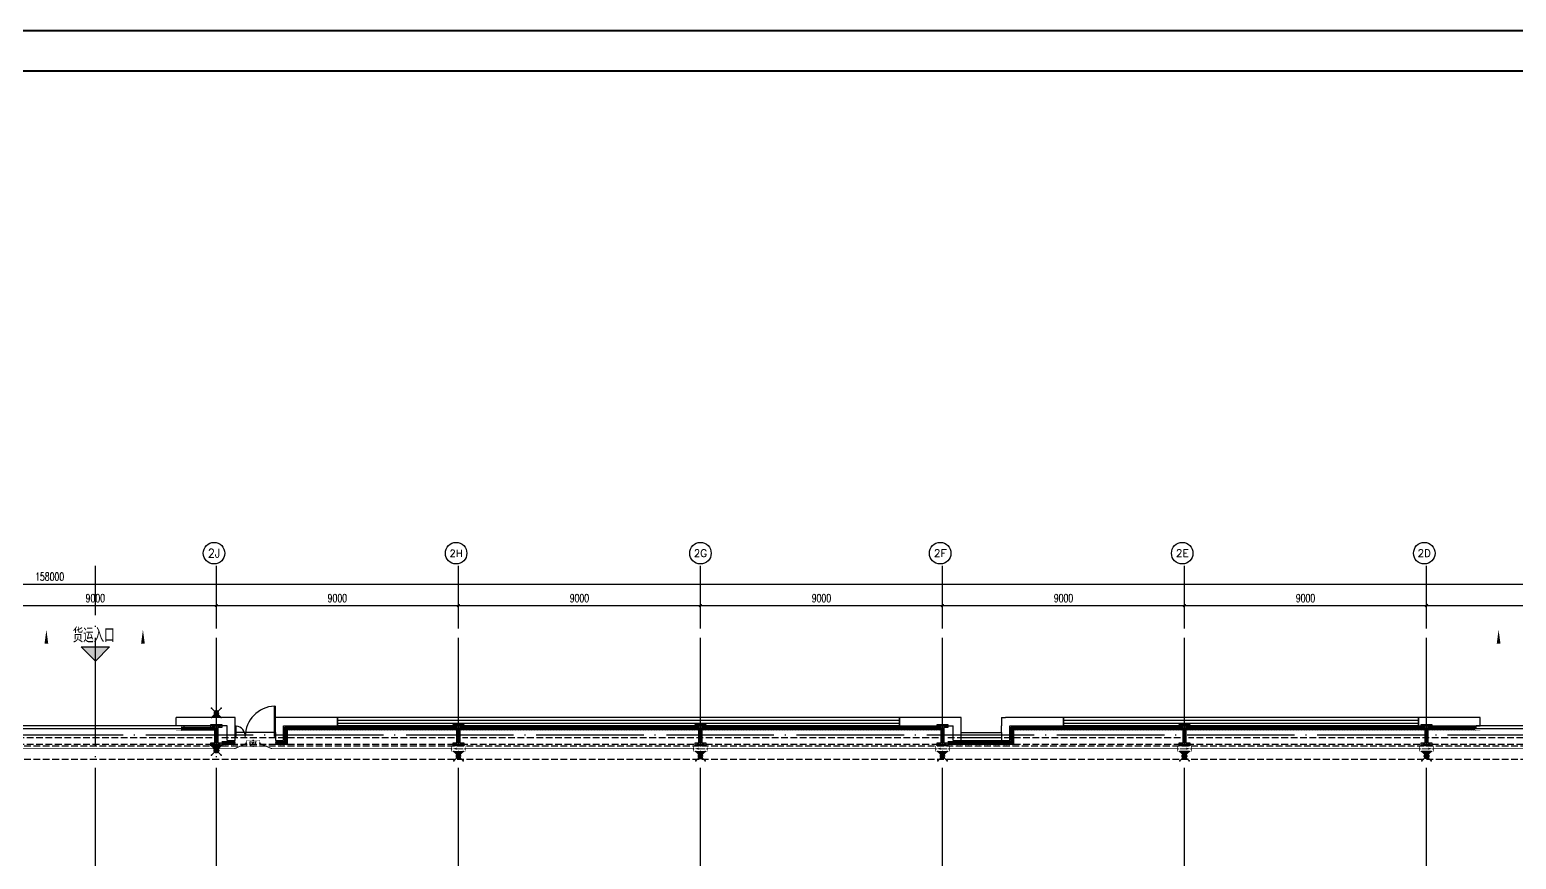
# Model space of a CAD drawing. Extents: x -1396510 to 1250330, y -1892470 to 1623980.
# Drawn here: x 323036 to 378313, y -721249 to -690392 of the extents above; entities that cross this region are included whole.
import ezdxf
from ezdxf.enums import TextEntityAlignment as Align

# ---------------------------------------------------------------- set-up
doc = ezdxf.new("R2010")
doc.units = 0
doc.header["$LTSCALE"] = 1000
doc.header["$MEASUREMENT"] = 0
for name, pattern in [('10平面$0$DASH', [0.35, 0.25, -0.1]), ('DASH', [0.35, 0.25, -0.1]), ('DOTE', [2.42, 2, -0.2, 0.02, -0.2])]:
    doc.linetypes.add(name, pattern=pattern)
doc.layers.get('Defpoints').update_dxf_attribs({"color": 210})
for name, color, linetype in [('0-cxFrame', 155, 'Continuous'), ('10平面$0$WINDOW', 4, 'Continuous'), ('A-AXIS-D', 1, 'Continuous'), ('A-AXIS-DOTE', 14, 'DOTE'), ('A-AXIS-SYMB', 3, 'Continuous'), ('A-HATCH-2', 251, 'Continuous'), ('A-HRAIL', 173, 'Continuous'), ('A-SFCE', 30, 'Continuous'), ('A-TEXT', 61, 'Continuous'), ('A-WINDOW', 140, 'Continuous'), ('AS-COLN', 6, 'Continuous'), ('AS-WALL', 40, 'Continuous'), ('EQUIP-应急', 3, 'Continuous'), ('EQUIP-照明', 3, 'Continuous'), ('FH-tri', 180, 'Continuous'), ('WIRE-照明', 1, 'Continuous'), ('建-窗', 4, 'Continuous')]:
    doc.layers.add(name, color=color, linetype=linetype)
doc.layers.add('0-cxText', color=131, linetype='Continuous', lineweight=25)
doc.layers.add('A-云线2', color=3, linetype='Continuous', plot=False)
doc.styles.add('_TCH_AXIS', font='COMPLEX', dxfattribs={"bigfont": 'GBCBIG'})
doc.styles.add('_TCH_DIM_T3', font='SIMPLEX', dxfattribs={"width": 0.705882, "bigfont": 'GBCBIG'})
doc.styles.add('_TEL_DIM', font='SIMPLEX', dxfattribs={"width": 0.8, "height": 3.5, "bigfont": 'HZTXT'})
doc.styles.add('A-STANDARD', font='SIMPLEX', dxfattribs={"bigfont": 'GBCBIG'})
doc.styles.add('cx_tuming', font='simhei.ttf')
doc.styles.add('cx_tuqian1', font='')
doc.styles.add('黑体', font='simhei.ttf', dxfattribs={"height": 12})
doc.styles.get('cx_tuqian1').set_extended_font_data('SimSun')
doc.dimstyles.new('_TCH_ARCH&&100', dxfattribs={"dimtxt": 297.5, "dimasz": 100, "dimexe": 100, "dimexo": 100, "dimgap": 126.25, "dimtad": 1, "dimdec": 0, "dimzin": 0, "dimdsep": 46, "dimtxsty": '_TCH_DIM_T3', "dimblk": 'ARCHTICK', "dimcen": 0.09, "dimclrt": 7, "dimazin": 2, "dimtfac": 1, "dimtdec": 0, "dimtix": 1, "dimtmove": 2, "dimatfit": 3, "dimfxl": 0, "dimtolj": 1, "dimtzin": 0, "dimarcsym": 0})

# ---------------------------------------------------------------- blocks, each defined once
blk = doc.blocks.new('10平面$0$$DorLib2D$00000126')
at = {"color": 0, "linetype": 'Continuous'}
for p, q in [((-0.532, 0.5), (-0.532, 0.9)), ((0.532, 0.9), (0.532, 0.5))]:
    blk.add_line(p, q, dxfattribs=at)
at = {"color": 0, "linetype": '10平面$0$DASH'}
for p, q in [((-0.532, 0.9), (0.532, 0.9)), ((-0.532, 0.5), (0.532, 0.5))]:
    blk.add_line(p, q, dxfattribs=at)
blk = doc.blocks.new('WINDOW2DLIB$DYNSTYLE$00000005')
at = {"color": 0}
for points in [[(-0.5, 0.5), (-0.5, -0.5)], [(-0.5, 0.5), (0.5, 0.5)], [(0.5, -0.5), (0.5, 0.5)], [(0.5, 0.1667), (-0.5, 0.1667)], [(0.5, -0.1667), (-0.5, -0.1667)], [(-0.5, -0.5), (0.5, -0.5)]]:
    blk.add_lwpolyline(points, dxfattribs=at)
blk = doc.blocks.new('DOOR2DLIB$SYSLIB$00000123')
at = {"color": 0}
for p, q in [((0.475, -0.001), (0.475, 0.752)), ((0.475, 0.752), (0.5, 0.752)), ((0.5, -0.001), (0.5, 0.752)), ((-0.5, 0), (-0.5, 0.252)), ((-0.475, 0.252), (-0.5, 0.252)), ((-0.475, 0), (-0.475, 0.252)), ((-0.475, 0), (-0.5, 0)), ((0.475, -0.001), (0.5, -0.001))]:
    blk.add_line(p, q, dxfattribs=at)
for centre, radius, start, end in [((0.505, -0.002), 0.755, 92.2493, 179.7238), ((-0.501, 0.003), 0.251, 359.7899, 84.0974)]:
    blk.add_arc(centre, radius, start, end, dxfattribs=at)
blk = doc.blocks.new('42343243')
at = {"layer": '10平面$0$WINDOW'}
blk.add_line((-198654, 1222620), (-200154, 1222620), dxfattribs=at)
at = {"layer": 'AS-WALL'}
for p, q in [((-200154, 1223170), (-202354, 1223170)), ((-202354, 1222870), (-202354, 1223170)), ((-200454, 1222870), (-202354, 1222870)), ((-200454, 1222320), (-200454, 1222870)), ((-200154, 1222620), (-200154, 1223170)), ((-196354, 1223170), (-198654, 1223170)), ((-198654, 1222620), (-198654, 1223170)), ((-198354, 1222870), (-196354, 1222870)), ((-198354, 1222320), (-198354, 1222870)), ((-196354, 1222870), (-196354, 1223170)), ((-173154, 1223170), (-175454, 1223170)), ((-175454, 1223170), (-175454, 1222870)), ((-175454, 1222870), (-173454, 1222870)), ((-173454, 1222320), (-173454, 1222870)), ((-173154, 1222620), (-173154, 1223170)), ((-171654, 1223170), (-171504, 1223170)), ((-171654, 1223170), (-171654, 1222870)), ((-171654, 1222870), (-171654, 1222870)), ((-171654, 1222620), (-171654, 1222870)), ((-169354, 1223170), (-171504, 1223170)), ((-171354, 1222320), (-171354, 1222870)), ((-171354, 1222870), (-169354, 1222870)), ((-169354, 1222870), (-169354, 1223170)), ((-153854, 1223170), (-156154, 1223170)), ((-156154, 1223170), (-156154, 1222870)), ((-156154, 1222870), (-153854, 1222870)), ((-153854, 1222870), (-153854, 1223170)), ((-200454, 1222320), (-200154, 1222320)), ((-200154, 1222320), (-200154, 1222620)), ((-198654, 1222620), (-198654, 1222320)), ((-198654, 1222320), (-198354, 1222320)), ((-173454, 1222320), (-173154, 1222320)), ((-173154, 1222320), (-173154, 1222620)), ((-171654, 1222620), (-171654, 1222320)), ((-171654, 1222320), (-171354, 1222320))]:
    blk.add_line(p, q, dxfattribs=at)
at = {"layer": '10平面$0$WINDOW', "zscale": 300}
for name, p, xscale, yscale, rotation in [('DOOR2DLIB$SYSLIB$00000123', (-199404, 1222470), -1500, -1500, 179.9999999999555), ('10平面$0$$DorLib2D$00000126', (-205254, 1223020), 6000, 300, 180), ('10平面$0$$DorLib2D$00000126', (-151354, 1223020), 5000, 300, 180)]:
    blk.add_blockref(name, p, dxfattribs=dict(at, xscale=xscale, yscale=yscale, rotation=rotation))
at = {"layer": '建-窗', "zscale": 300}
for p, xscale, yscale, rotation in [((-185904, 1223020), -20900, -300, 359.9999999994913), ((-162754, 1223020), -13200, -300, 359.9999999996728), ((-172404, 1222470), -1500, 300, 179.9999999999555)]:
    blk.add_blockref('WINDOW2DLIB$DYNSTYLE$00000005', p, dxfattribs=dict(at, xscale=xscale, yscale=yscale, rotation=rotation))
blk = doc.blocks.new('nt66')
at = {"layer": 'A-HATCH-2', "color": 8}
blk.add_lwpolyline([(-195840, 766870), (-195440, 766870), (-195440, 766758), (-195586, 766758), (-195586, 766182), (-195440, 766182), (-195440, 766070), (-195840, 766070), (-195840, 766182), (-195694, 766182), (-195694, 766758), (-195840, 766758)], close=True, dxfattribs=at)
at = {"layer": 'AS-COLN'}
blk.add_lwpolyline([(-195790, 766820), (-195490, 766820), (-195490, 766808), (-195636, 766808), (-195636, 766132), (-195490, 766132), (-195490, 766120), (-195790, 766120), (-195790, 766132), (-195644, 766132), (-195644, 766808), (-195790, 766808)], close=True, dxfattribs=at)
blk = doc.blocks.new('33333')
for p in [(-5214, -43900), (3786, -43900), (12786, -43900), (21786, -43900), (30786, -43900), (39786, -43900)]:
    blk.add_blockref('nt66', p)
blk = doc.blocks.new('w42343')
at = {"layer": 'A-HATCH-2', "color": 8, "linetype": 'DASH'}
for p, q in [((-263654, 722170), (-128354, 722170)), ((-263654, 721670), (-128354, 721670))]:
    blk.add_line(p, q, dxfattribs=at)
blk = doc.blocks.new('3333')
at = {"layer": 'A-SFCE', "const_width": 20}
blk.add_lwpolyline([(-227064, 766320), (-227064, 766510), (-227244, 766510), (-227244, 766320)], dxfattribs=at)
blk = doc.blocks.new('_ArchTick')
at = {"color": 0, "linetype": 'ByBlock', "const_width": 0.4}
blk.add_lwpolyline([(-0.5, -0.5), (0.5, 0.5)], dxfattribs=at)
blk = doc.blocks.new('*D5775')
at = {"layer": 'A-AXIS-D', "color": 0, "lineweight": -2, "transparency": 16777216}
for p, q in [((75300, 3960), (75300, 4920)), ((75300, 4820), (84300, 4820)), ((84300, 3960), (84300, 4920))]:
    blk.add_line(p, q, dxfattribs=at)
at = {"layer": 'Defpoints', "color": 0, "transparency": 16777216}
for p in [(84300, 4820), (75300, 3860), (84300, 3860)]:
    blk.add_point(p, dxfattribs=at)
at = {"layer": 'A-AXIS-D', "color": 0, "lineweight": -2, "transparency": 16777216, "xscale": 100, "yscale": 100, "zscale": 100, "rotation": 180}
blk.add_blockref('_ArchTick', (75300, 4820), dxfattribs=at)
at = {"layer": 'A-AXIS-D', "color": 0, "lineweight": -2, "transparency": 16777216, "xscale": 100, "yscale": 100, "zscale": 100}
blk.add_blockref('_ArchTick', (84300, 4820), dxfattribs=at)
at = {"layer": 'A-AXIS-D', "color": 7, "transparency": 16777216, "insert": (79800, 5095), "char_height": 297.5, "attachment_point": 5, "style": '_TCH_DIM_T3'}
blk.add_mtext('\\A1;9000', dxfattribs=at)
blk = doc.blocks.new('*D5776')
at = {"layer": 'A-AXIS-D', "color": 0, "lineweight": -2, "transparency": 16777216}
for p, q in [((84300, 3960), (84300, 4920)), ((84300, 4820), (93300, 4820)), ((93300, 3960), (93300, 4920))]:
    blk.add_line(p, q, dxfattribs=at)
at = {"layer": 'Defpoints', "color": 0, "transparency": 16777216}
for p in [(93300, 4820), (84300, 3860), (93300, 3860)]:
    blk.add_point(p, dxfattribs=at)
at = {"layer": 'A-AXIS-D', "color": 0, "lineweight": -2, "transparency": 16777216, "xscale": 100, "yscale": 100, "zscale": 100, "rotation": 180}
blk.add_blockref('_ArchTick', (84300, 4820), dxfattribs=at)
at = {"layer": 'A-AXIS-D', "color": 0, "lineweight": -2, "transparency": 16777216, "xscale": 100, "yscale": 100, "zscale": 100}
blk.add_blockref('_ArchTick', (93300, 4820), dxfattribs=at)
at = {"layer": 'A-AXIS-D', "color": 7, "transparency": 16777216, "insert": (88800, 5095), "char_height": 297.5, "attachment_point": 5, "style": '_TCH_DIM_T3'}
blk.add_mtext('\\A1;9000', dxfattribs=at)
blk = doc.blocks.new('*D5777')
at = {"layer": 'A-AXIS-D', "color": 0, "lineweight": -2, "transparency": 16777216}
for p, q in [((93300, 3960), (93300, 4920)), ((93300, 4820), (102300, 4820)), ((102300, 3960), (102300, 4920))]:
    blk.add_line(p, q, dxfattribs=at)
at = {"layer": 'Defpoints', "color": 0, "transparency": 16777216}
for p in [(102300, 4820), (93300, 3860), (102300, 3860)]:
    blk.add_point(p, dxfattribs=at)
at = {"layer": 'A-AXIS-D', "color": 0, "lineweight": -2, "transparency": 16777216, "xscale": 100, "yscale": 100, "zscale": 100, "rotation": 180}
blk.add_blockref('_ArchTick', (93300, 4820), dxfattribs=at)
at = {"layer": 'A-AXIS-D', "color": 0, "lineweight": -2, "transparency": 16777216, "xscale": 100, "yscale": 100, "zscale": 100}
blk.add_blockref('_ArchTick', (102300, 4820), dxfattribs=at)
at = {"layer": 'A-AXIS-D', "color": 7, "transparency": 16777216, "insert": (97800, 5095), "char_height": 297.5, "attachment_point": 5, "style": '_TCH_DIM_T3'}
blk.add_mtext('\\A1;9000', dxfattribs=at)
blk = doc.blocks.new('*D5778')
at = {"layer": 'A-AXIS-D', "color": 0, "lineweight": -2, "transparency": 16777216}
for p, q in [((102300, 3960), (102300, 4920)), ((102300, 4820), (111300, 4820)), ((111300, 3960), (111300, 4920))]:
    blk.add_line(p, q, dxfattribs=at)
at = {"layer": 'Defpoints', "color": 0, "transparency": 16777216}
for p in [(111300, 4820), (102300, 3860), (111300, 3860)]:
    blk.add_point(p, dxfattribs=at)
at = {"layer": 'A-AXIS-D', "color": 0, "lineweight": -2, "transparency": 16777216, "xscale": 100, "yscale": 100, "zscale": 100, "rotation": 180}
blk.add_blockref('_ArchTick', (102300, 4820), dxfattribs=at)
at = {"layer": 'A-AXIS-D', "color": 0, "lineweight": -2, "transparency": 16777216, "xscale": 100, "yscale": 100, "zscale": 100}
blk.add_blockref('_ArchTick', (111300, 4820), dxfattribs=at)
at = {"layer": 'A-AXIS-D', "color": 7, "transparency": 16777216, "insert": (106800, 5095), "char_height": 297.5, "attachment_point": 5, "style": '_TCH_DIM_T3'}
blk.add_mtext('\\A1;9000', dxfattribs=at)
blk = doc.blocks.new('*D5779')
at = {"layer": 'A-AXIS-D', "color": 0, "lineweight": -2, "transparency": 16777216}
for p, q in [((111300, 3960), (111300, 4920)), ((111300, 4820), (120300, 4820)), ((120300, 3960), (120300, 4920))]:
    blk.add_line(p, q, dxfattribs=at)
at = {"layer": 'Defpoints', "color": 0, "transparency": 16777216}
for p in [(120300, 4820), (111300, 3860), (120300, 3860)]:
    blk.add_point(p, dxfattribs=at)
at = {"layer": 'A-AXIS-D', "color": 0, "lineweight": -2, "transparency": 16777216, "xscale": 100, "yscale": 100, "zscale": 100, "rotation": 180}
blk.add_blockref('_ArchTick', (111300, 4820), dxfattribs=at)
at = {"layer": 'A-AXIS-D', "color": 0, "lineweight": -2, "transparency": 16777216, "xscale": 100, "yscale": 100, "zscale": 100}
blk.add_blockref('_ArchTick', (120300, 4820), dxfattribs=at)
at = {"layer": 'A-AXIS-D', "color": 7, "transparency": 16777216, "insert": (115800, 5095), "char_height": 297.5, "attachment_point": 5, "style": '_TCH_DIM_T3'}
blk.add_mtext('\\A1;9000', dxfattribs=at)
blk = doc.blocks.new('*D5780')
at = {"layer": 'A-AXIS-D', "color": 0, "lineweight": -2, "transparency": 16777216}
for p, q in [((120300, 3960), (120300, 4920)), ((120300, 4820), (129300, 4820)), ((129300, 3960), (129300, 4920))]:
    blk.add_line(p, q, dxfattribs=at)
at = {"layer": 'Defpoints', "color": 0, "transparency": 16777216}
for p in [(129300, 4820), (120300, 3860), (129300, 3860)]:
    blk.add_point(p, dxfattribs=at)
at = {"layer": 'A-AXIS-D', "color": 0, "lineweight": -2, "transparency": 16777216, "xscale": 100, "yscale": 100, "zscale": 100, "rotation": 180}
blk.add_blockref('_ArchTick', (120300, 4820), dxfattribs=at)
at = {"layer": 'A-AXIS-D', "color": 0, "lineweight": -2, "transparency": 16777216, "xscale": 100, "yscale": 100, "zscale": 100}
blk.add_blockref('_ArchTick', (129300, 4820), dxfattribs=at)
at = {"layer": 'A-AXIS-D', "color": 7, "transparency": 16777216, "insert": (124800, 5095), "char_height": 297.5, "attachment_point": 5, "style": '_TCH_DIM_T3'}
blk.add_mtext('\\A1;9000', dxfattribs=at)
blk = doc.blocks.new('*D5781')
at = {"layer": 'A-AXIS-D', "color": 0, "lineweight": -2, "transparency": 16777216}
for p, q in [((129300, 3960), (129300, 4920)), ((129300, 4820), (138300, 4820)), ((138300, 3960), (138300, 4920))]:
    blk.add_line(p, q, dxfattribs=at)
at = {"layer": 'Defpoints', "color": 0, "transparency": 16777216}
for p in [(138300, 4820), (129300, 3860), (138300, 3860)]:
    blk.add_point(p, dxfattribs=at)
at = {"layer": 'A-AXIS-D', "color": 0, "lineweight": -2, "transparency": 16777216, "xscale": 100, "yscale": 100, "zscale": 100, "rotation": 180}
blk.add_blockref('_ArchTick', (129300, 4820), dxfattribs=at)
at = {"layer": 'A-AXIS-D', "color": 0, "lineweight": -2, "transparency": 16777216, "xscale": 100, "yscale": 100, "zscale": 100}
blk.add_blockref('_ArchTick', (138300, 4820), dxfattribs=at)
at = {"layer": 'A-AXIS-D', "color": 7, "transparency": 16777216, "insert": (133800, 5095), "char_height": 297.5, "attachment_point": 5, "style": '_TCH_DIM_T3'}
blk.add_mtext('\\A1;9000', dxfattribs=at)
blk = doc.blocks.new('*D5785')
at = {"layer": 'A-AXIS-D', "color": 0, "lineweight": -2, "transparency": 16777216}
for p, q in [((-900, 4060), (-900, 5720)), ((-900, 5620), (157100, 5620)), ((157100, 4060), (157100, 5720))]:
    blk.add_line(p, q, dxfattribs=at)
at = {"layer": 'Defpoints', "color": 0, "transparency": 16777216}
for p in [(157100, 5620), (-900, 3960), (157100, 3960)]:
    blk.add_point(p, dxfattribs=at)
at = {"layer": 'A-AXIS-D', "color": 0, "lineweight": -2, "transparency": 16777216, "xscale": 100, "yscale": 100, "zscale": 100, "rotation": 180}
blk.add_blockref('_ArchTick', (-900, 5620), dxfattribs=at)
at = {"layer": 'A-AXIS-D', "color": 0, "lineweight": -2, "transparency": 16777216, "xscale": 100, "yscale": 100, "zscale": 100}
blk.add_blockref('_ArchTick', (157100, 5620), dxfattribs=at)
at = {"layer": 'A-AXIS-D', "color": 7, "transparency": 16777216, "insert": (78100, 5895), "char_height": 297.5, "attachment_point": 5, "style": '_TCH_DIM_T3'}
blk.add_mtext('\\A1;158000', dxfattribs=at)
blk = doc.blocks.new('99平面图例外参$0$$LinePat$圆环')
for points in [[(0, 150), (300, 150)], [(0, 0), (300, 0)], [(0, -150), (300, -150)]]:
    blk.add_lwpolyline(points)
at = {"color": 0}
blk.add_circle((150, 0), 150, dxfattribs=at)
blk = doc.blocks.new('$equip_U$00000203(EQ-138-沈勤辉)')
at = {"color": 7, "lineweight": 0}
for p, q in [((-0.35, -0.15), (-0.2, -0.15)), ((-0.35, -0.45), (-0.35, -0.15)), ((-0.35, -0.29), (-0.26, -0.29)), ((-0.35, -0.45), (-0.2, -0.45)), ((-0.13, -0.15), (0.03, -0.45)), ((-0.13, -0.45), (0.03, -0.15)), ((0.1, -0.45), (0.1, -0.15)), ((0.19, -0.15), (0.35, -0.15)), ((0.27, -0.15), (0.27, -0.45))]:
    blk.add_line(p, q, dxfattribs=at)
at = {"lineweight": 0, "const_width": 0.0571}
blk.add_lwpolyline([(-0.66, -0.6), (0.66, -0.6, 0.414214), (0.72, -0.54), (0.72, -0.06, 0.414213), (0.66, 0), (-0.66, 0, 0.414214), (-0.72, -0.06, 0), (-0.72, -0.54, 0.414245), (-0.66, -0.6, 18481.445439)], format="xyb", dxfattribs=at)
for p in [(0, 0), (-0.72, -0.3), (0, -0.6), (0.72, -0.3)]:
    blk.add_point(p)
at = {"color": 7, "style": '_TEL_DIM', "flags": 1}
for tag in ['A', 'REMARK']:
    blk.add_attdef(tag, text='', height=0.00002, dxfattribs=at).set_placement((0, 0), align=Align.MIDDLE_CENTER)
blk = doc.blocks.new('$equip$00003158')
h = blk.add_hatch(color=256)
h.dxf.hatch_style = 1
h.paths.add_polyline_path([(0, 0.25, -0.198912), (-0.18, 0.32), (-0.5, 0), (0.5, 0), (0.18, 0.32, -0.198912)])
blk.add_hatch(color=256).paths.add_polyline_path([(0, 0.75, 1), (0, 0.25, 1)])
for p, q in [((-0.5, 1), (-0.18, 0.68)), ((-0.5, 0), (-0.18, 0.32)), ((-0.5, 0), (0.5, 0)), ((0.18, 0.68), (0.5, 1)), ((0.18, 0.32), (0.5, 0))]:
    blk.add_line(p, q)
blk.add_circle((0, 0.5), 0.25)
for p in [(-0.5, 1), (-0.5, 0), (0, 0), (0.5, 1), (0.5, 0)]:
    blk.add_point(p)
at = {"color": 7, "style": '_TEL_DIM', "flags": 1}
for tag in ['A', 'REMARK']:
    blk.add_attdef(tag, text='', height=0.00002, dxfattribs=at).set_placement((0, 0), align=Align.MIDDLE_CENTER)
blk = doc.blocks.new('$equip_U$00000208(EQ-138-沈勤辉)')
blk.add_hatch(color=256).paths.add_polyline_path([(0.21, 0.37), (0.5, 0.3), (0.21, 0.23)])
at = {"color": 7, "lineweight": 0}
blk.add_line((-0.5, 0.3), (0.21, 0.3), dxfattribs=at)
at = {"lineweight": 0, "const_width": 0.0571}
blk.add_lwpolyline([(-0.66, 0), (0.66, 0, 0.414214), (0.72, 0.06), (0.72, 0.54, 0.414213), (0.66, 0.6), (-0.66, 0.6, 0.414214), (-0.72, 0.54, 0), (-0.72, 0.06, 0.414245), (-0.66, 0, 18481.445439)], format="xyb", dxfattribs=at)
blk.add_lwpolyline([(0.21, 0.37), (0.5, 0.3), (0.21, 0.23), (0.21, 0.37)], dxfattribs=at)
for p in [(-0.72, 0.3), (0, 0.6), (0, 0), (0.72, 0.3)]:
    blk.add_point(p)
at = {"color": 7, "style": '_TEL_DIM', "flags": 1}
for tag in ['A', 'REMARK']:
    blk.add_attdef(tag, text='', height=0.00002, dxfattribs=at).set_placement((0, 0), align=Align.MIDDLE_CENTER)
blk = doc.blocks.new('TK22.A0+1 L(Dragon)')
at = {"layer": '0-cxFrame', "color": 7, "const_width": 0.5}
blk.add_lwpolyline([(0, 0), (-1485, 0), (-1485, 841), (0, 841)], close=True, dxfattribs=at)
at = {"layer": '0-cxFrame', "const_width": 0.5}
blk.add_lwpolyline([(-80, 10), (-1465, 10), (-1465, 831), (-80, 831)], close=True, dxfattribs=at)
at = {"style": '黑体', "flags": 4}
blk.add_attdef('图幅', text='', height=3.3, dxfattribs=at).set_placement((-40, 3), align=Align.RIGHT)
at = {"layer": '0-cxText', "flags": 4}
for tag, height, style, p in [('建设单位', 3.5, 'cx_tuming', (-45, 240)), ('项目名称', 3.5, 'cx_tuming', (-45, 210)), ('子项名称', 3.5, 'cx_tuming', (-45, 180)), ('工程编号', 3.3, 'cx_tuqian1', (-35, 165)), ('图名1', 3.5, 'cx_tuming', (-45, 87)), ('图名2', 3.5, 'cx_tuming', (-45, 79)), ('图名3', 3.5, 'cx_tuming', (-45, 71)), ('出图日期', 3.3, 'cx_tuqian1', (-39, 60)), ('专业', 3.3, 'cx_tuqian1', (-55, 52)), ('图号', 3.3, 'cx_tuqian1', (-55, 44)), ('版次', 3.3, 'cx_tuqian1', (-20, 44))]:
    blk.add_attdef(tag, text='', height=height, dxfattribs=dict(at, style=style)).set_placement(p, align=Align.MIDDLE)
at = {"layer": 'Defpoints', "color": 6, "flags": 4}
for tag, height, style, p in [('tufu', 3.3, '黑体', (-12, 12)), ('dwfname', 4, 'cx_tuqian1', (-80, 3))]:
    blk.add_attdef(tag, text='', height=height, dxfattribs=dict(at, style=style)).set_placement(p, align=Align.RIGHT)
blk = doc.blocks.new('世赫2#厂房一层0821')
at = {"layer": 'FH-tri'}
h = blk.add_hatch(color=8, dxfattribs=at)
h.dxf.hatch_style = 1
h.paths.add_polyline_path([(79269.7, 3282.6), (80330.3, 3282.6), (79800, 2752.3)])
at = {"layer": 'A-AXIS-D'}
for centre in [(84215.1, 6766.1), (93215.1, 6766.1), (102300, 6766.1), (111215.1, 6766.1), (120215.1, 6766.1), (129215.1, 6766.1)]:
    blk.add_circle(centre, 400, dxfattribs=at)
at = {"layer": 'A-AXIS-DOTE', "color": 8, "ltscale": 2}
for p, q in [((79800, -87498.9), (79800, 6300)), ((84300, -87498.9), (84300, 6300)), ((93300, -87498.9), (93300, 6300)), ((102300, -87498.9), (102300, 6300)), ((111300, -87498.9), (111300, 6300)), ((120300, -87498.9), (120300, 6300)), ((129300, -87498.9), (129300, 6300)), ((163114.2, 0), (-11095.8, 0))]:
    blk.add_line(p, q, dxfattribs=at)
at = {"layer": 'A-AXIS-SYMB', "color": 8}
for points in [[(77980, 2460, 0, 0, 0), (77980, 3920, 0, 140, 0), (77980, 3395, 0, 0, 0)], [(81570, 2460, 0, 0, 0), (81570, 3920, 0, 140, 0), (81570, 3395, 0, 0, 0)], [(131980, 2460, 0, 0, 0), (131980, 3920, 0, 140, 0), (131980, 3395, 0, 0, 0)]]:
    blk.add_lwpolyline(points, format="xyseb", dxfattribs=at)
at = {"layer": 'A-SFCE', "linetype": 'DASH'}
for p, q in [((84150, -100), (66450, -100)), ((84150, -350), (66450, -350)), ((111150, -100), (93450, -100)), ((111150, -350), (93450, -350)), ((138150, -100), (120450, -100)), ((138150, -350), (120450, -350))]:
    blk.add_line(p, q, dxfattribs=at)
at = {"layer": 'A-SFCE', "color": 2, "linetype": 'DASH'}
for p, q in [((93150, -100), (84450, -100)), ((93150, -350), (84450, -350)), ((120150, -100), (111450, -100)), ((120150, -350), (111450, -350))]:
    blk.add_line(p, q, dxfattribs=at)
at = {"layer": 'FH-tri', "color": 8}
blk.add_lwpolyline([(79269.7, 3282.6), (80330.3, 3282.6), (80330.3, 3282.6), (79800, 2752.3)], close=True, dxfattribs=at)
at = {"layer": 'A-HRAIL', "yscale": 0.3333333333111111, "zscale": 0.3333333333111111}
for p, xscale, rotation in [((83000, 244), 0.3461108940266491, 2.034223195741682e-10), ((83103.8, 244), 0.3461108940266491, 2.034223195741682e-10), ((83207.7, 244), 0.3461108940266491, 2.034223195741682e-10), ((83311.5, 244), 0.3461108940266491, 2.034223195741682e-10), ((83415.3, 244), 0.3461108940266491, 2.034223195741682e-10), ((83519.2, 244), 0.3461108940266491, 2.034223195741682e-10), ((83623, 244), 0.3461108940266491, 2.034223195741682e-10), ((83726.8, 244), 0.3461108940266491, 2.034223195741682e-10), ((83830.7, 244), 0.3461108940266491, 2.034223195741682e-10), ((83934.5, 244), 0.3461108940266491, 2.034223195741682e-10), ((84038.3, 244), 0.3461108940266491, 2.034223195741682e-10), ((84142.2, 244), 0.3461108940266491, 2.034223195741682e-10), ((86900, 191.7), -0.3611111226889233, 270), ((86951.5, 244), -0.3384127419249668, 359.9999999997966), ((86900, 83.3), -0.3611111226889233, 270), ((86900, -25), -0.3611111226889233, 270), ((87053, 244), -0.3384127419249668, 359.9999999997966), ((87154.6, 244), -0.3384127419249668, 359.9999999997966), ((87256.1, 244), -0.3384127419249668, 359.9999999997966), ((87357.6, 244), -0.3384127419249668, 359.9999999997966), ((87459.1, 244), -0.3384127419249668, 359.9999999997966), ((87560.7, 244), -0.3384127419249668, 359.9999999997966), ((87662.2, 244), -0.3384127419249668, 359.9999999997966), ((87763.7, 244), -0.3384127419249668, 359.9999999997966), ((87865.2, 244), -0.3384127419249668, 359.9999999997966), ((87966.8, 244), -0.3384127419249668, 359.9999999997966), ((88068.3, 244), -0.3384127419249668, 359.9999999997966), ((88169.8, 244), -0.3384127419249668, 359.9999999997966), ((88271.3, 244), -0.3384127419249668, 359.9999999997966), ((88372.9, 244), -0.3384127419249668, 359.9999999997966), ((88474.4, 244), -0.3384127419249668, 359.9999999997966), ((88575.9, 244), -0.3384127419249668, 359.9999999997966), ((88677.4, 244), -0.3384127419249668, 359.9999999997966), ((88779, 244), -0.3384127419249668, 359.9999999997966), ((88880.5, 244), -0.3384127419249668, 359.9999999997966), ((88982, 244), -0.3384127419249668, 359.9999999997966), ((89083.5, 244), -0.3384127419249668, 359.9999999997966), ((89185, 244), -0.3384127419249668, 359.9999999997966), ((89286.6, 244), -0.3384127419249668, 359.9999999997966), ((89388.1, 244), -0.3384127419249668, 359.9999999997966), ((89489.6, 244), -0.3384127419249668, 359.9999999997966), ((89591.1, 244), -0.3384127419249668, 359.9999999997966), ((89692.7, 244), -0.3384127419249668, 359.9999999997966), ((89794.2, 244), -0.3384127419249668, 359.9999999997966), ((89895.7, 244), -0.3384127419249668, 359.9999999997966), ((89997.2, 244), -0.3384127419249668, 359.9999999997966), ((90098.8, 244), -0.3384127419249668, 359.9999999997966), ((90200.3, 244), -0.3384127419249668, 359.9999999997966), ((90301.8, 244), -0.3384127419249668, 359.9999999997966), ((90403.3, 244), -0.3384127419249668, 359.9999999997966), ((90504.9, 244), -0.3384127419249668, 359.9999999997966), ((90606.4, 244), -0.3384127419249668, 359.9999999997966), ((90707.9, 244), -0.3384127419249668, 359.9999999997966), ((90809.4, 244), -0.3384127419249668, 359.9999999997966), ((90911, 244), -0.3384127419249668, 359.9999999997966), ((91012.5, 244), -0.3384127419249668, 359.9999999997966), ((91114, 244), -0.3384127419249668, 359.9999999997966), ((91215.5, 244), -0.3384127419249668, 359.9999999997966), ((91317, 244), -0.3384127419249668, 359.9999999997966), ((91418.6, 244), -0.3384127419249668, 359.9999999997966), ((91520.1, 244), -0.3384127419249668, 359.9999999997966), ((91621.6, 244), -0.3384127419249668, 359.9999999997966), ((91723.1, 244), -0.3384127419249668, 359.9999999997966), ((91824.7, 244), -0.3384127419249668, 359.9999999997966), ((91926.2, 244), -0.3384127419249668, 359.9999999997966), ((92027.7, 244), -0.3384127419249668, 359.9999999997966), ((92129.2, 244), -0.3384127419249668, 359.9999999997966), ((92230.8, 244), -0.3384127419249668, 359.9999999997966), ((92332.3, 244), -0.3384127419249668, 359.9999999997966), ((92433.8, 244), -0.3384127419249668, 359.9999999997966), ((92535.3, 244), -0.3384127419249668, 359.9999999997966), ((92636.9, 244), -0.3384127419249668, 359.9999999997966), ((92738.4, 244), -0.3384127419249668, 359.9999999997966), ((92839.9, 244), -0.3384127419249668, 359.9999999997966), ((92941.4, 244), -0.3384127419249668, 359.9999999997966), ((93043, 244), -0.3384127419249668, 359.9999999997966), ((93144.5, 244), -0.3384127419249668, 359.9999999997966), ((93246, 244), -0.3384127419249668, 359.9999999997966), ((93455, 244), -0.336818181795725, 359.9999999997967), ((93556.1, 244), -0.336818181795725, 359.9999999997967), ((93657.1, 244), -0.336818181795725, 359.9999999997967), ((93758.2, 244), -0.336818181795725, 359.9999999997967), ((93859.2, 244), -0.336818181795725, 359.9999999997967), ((93960.3, 244), -0.336818181795725, 359.9999999997967), ((94061.3, 244), -0.336818181795725, 359.9999999997967), ((94162.4, 244), -0.336818181795725, 359.9999999997967), ((94263.4, 244), -0.336818181795725, 359.9999999997967), ((94364.5, 244), -0.336818181795725, 359.9999999997967), ((94465.5, 244), -0.336818181795725, 359.9999999997967), ((94566.5, 244), -0.336818181795725, 359.9999999997967), ((94667.6, 244), -0.336818181795725, 359.9999999997967), ((94768.6, 244), -0.336818181795725, 359.9999999997967), ((94869.7, 244), -0.336818181795725, 359.9999999997967), ((94970.7, 244), -0.336818181795725, 359.9999999997967), ((95071.8, 244), -0.336818181795725, 359.9999999997967), ((95172.8, 244), -0.336818181795725, 359.9999999997967), ((95273.9, 244), -0.336818181795725, 359.9999999997967), ((95374.9, 244), -0.336818181795725, 359.9999999997967), ((95476, 244), -0.336818181795725, 359.9999999997967), ((95577, 244), -0.336818181795725, 359.9999999997967), ((95678, 244), -0.336818181795725, 359.9999999997967), ((95779.1, 244), -0.336818181795725, 359.9999999997967), ((95880.1, 244), -0.336818181795725, 359.9999999997967), ((95981.2, 244), -0.336818181795725, 359.9999999997967), ((96082.2, 244), -0.336818181795725, 359.9999999997967), ((96183.3, 244), -0.336818181795725, 359.9999999997967), ((96284.3, 244), -0.336818181795725, 359.9999999997967), ((96385.4, 244), -0.336818181795725, 359.9999999997967), ((96486.4, 244), -0.336818181795725, 359.9999999997967), ((96587.5, 244), -0.336818181795725, 359.9999999997967), ((96688.5, 244), -0.336818181795725, 359.9999999997967), ((96789.5, 244), -0.336818181795725, 359.9999999997967), ((96890.6, 244), -0.336818181795725, 359.9999999997967), ((96991.6, 244), -0.336818181795725, 359.9999999997967), ((97092.7, 244), -0.336818181795725, 359.9999999997967), ((97193.7, 244), -0.336818181795725, 359.9999999997967), ((97294.8, 244), -0.336818181795725, 359.9999999997967), ((97395.8, 244), -0.336818181795725, 359.9999999997967), ((97496.9, 244), -0.336818181795725, 359.9999999997967), ((97597.9, 244), -0.336818181795725, 359.9999999997967), ((97699, 244), -0.336818181795725, 359.9999999997967), ((97800, 244), -0.336818181795725, 359.9999999997967), ((97901, 244), -0.336818181795725, 359.9999999997967), ((98002.1, 244), -0.336818181795725, 359.9999999997967), ((98103.1, 244), -0.336818181795725, 359.9999999997967), ((98204.2, 244), -0.336818181795725, 359.9999999997967), ((98305.2, 244), -0.336818181795725, 359.9999999997967), ((98406.3, 244), -0.336818181795725, 359.9999999997967), ((98507.3, 244), -0.336818181795725, 359.9999999997967), ((98608.4, 244), -0.336818181795725, 359.9999999997967), ((98709.4, 244), -0.336818181795725, 359.9999999997967), ((98810.5, 244), -0.336818181795725, 359.9999999997967), ((98911.5, 244), -0.336818181795725, 359.9999999997967), ((99012.5, 244), -0.336818181795725, 359.9999999997967), ((99113.6, 244), -0.336818181795725, 359.9999999997967), ((99214.6, 244), -0.336818181795725, 359.9999999997967), ((99315.7, 244), -0.336818181795725, 359.9999999997967), ((99416.7, 244), -0.336818181795725, 359.9999999997967), ((99517.8, 244), -0.336818181795725, 359.9999999997967), ((99618.8, 244), -0.336818181795725, 359.9999999997967), ((99719.9, 244), -0.336818181795725, 359.9999999997967), ((99820.9, 244), -0.336818181795725, 359.9999999997967), ((99922, 244), -0.336818181795725, 359.9999999997967), ((100023, 244), -0.336818181795725, 359.9999999997967), ((100124, 244), -0.336818181795725, 359.9999999997967), ((100225.1, 244), -0.336818181795725, 359.9999999997967), ((100326.1, 244), -0.336818181795725, 359.9999999997967), ((100427.2, 244), -0.336818181795725, 359.9999999997967), ((100528.2, 244), -0.336818181795725, 359.9999999997967), ((100629.3, 244), -0.336818181795725, 359.9999999997967), ((100730.3, 244), -0.336818181795725, 359.9999999997967), ((100831.4, 244), -0.336818181795725, 359.9999999997967), ((100932.4, 244), -0.336818181795725, 359.9999999997967), ((101033.5, 244), -0.336818181795725, 359.9999999997967), ((101134.5, 244), -0.336818181795725, 359.9999999997967), ((101235.5, 244), -0.336818181795725, 359.9999999997967), ((101336.6, 244), -0.336818181795725, 359.9999999997967), ((101437.6, 244), -0.336818181795725, 359.9999999997967), ((101538.7, 244), -0.336818181795725, 359.9999999997967), ((101639.7, 244), -0.336818181795725, 359.9999999997967), ((101740.8, 244), -0.336818181795725, 359.9999999997967), ((101841.8, 244), -0.336818181795725, 359.9999999997967), ((101942.9, 244), -0.336818181795725, 359.9999999997967), ((102043.9, 244), -0.336818181795725, 359.9999999997967), ((102145, 244), -0.336818181795725, 359.9999999997967), ((102246, 244), -0.336818181795725, 359.9999999997967), ((102455, 244), -0.3368181817957273, 359.9999999997967), ((102556.1, 244), -0.3368181817957273, 359.9999999997967), ((102657.1, 244), -0.3368181817957273, 359.9999999997967), ((102758.2, 244), -0.3368181817957273, 359.9999999997967), ((102859.2, 244), -0.3368181817957273, 359.9999999997967), ((102960.3, 244), -0.3368181817957273, 359.9999999997967), ((103061.3, 244), -0.3368181817957273, 359.9999999997967), ((103162.4, 244), -0.3368181817957273, 359.9999999997967), ((103263.4, 244), -0.3368181817957273, 359.9999999997967), ((103364.5, 244), -0.3368181817957273, 359.9999999997967), ((103465.5, 244), -0.3368181817957273, 359.9999999997967), ((103566.5, 244), -0.3368181817957273, 359.9999999997967), ((103667.6, 244), -0.3368181817957273, 359.9999999997967), ((103768.6, 244), -0.3368181817957273, 359.9999999997967), ((103869.7, 244), -0.3368181817957273, 359.9999999997967), ((103970.7, 244), -0.3368181817957273, 359.9999999997967), ((104071.8, 244), -0.3368181817957273, 359.9999999997967), ((104172.8, 244), -0.3368181817957273, 359.9999999997967), ((104273.9, 244), -0.3368181817957273, 359.9999999997967), ((104374.9, 244), -0.3368181817957273, 359.9999999997967), ((104476, 244), -0.3368181817957273, 359.9999999997967), ((104577, 244), -0.3368181817957273, 359.9999999997967), ((104678, 244), -0.3368181817957273, 359.9999999997967), ((104779.1, 244), -0.3368181817957273, 359.9999999997967), ((104880.1, 244), -0.3368181817957273, 359.9999999997967), ((104981.2, 244), -0.3368181817957273, 359.9999999997967), ((105082.2, 244), -0.3368181817957273, 359.9999999997967), ((105183.3, 244), -0.3368181817957273, 359.9999999997967), ((105284.3, 244), -0.3368181817957273, 359.9999999997967), ((105385.4, 244), -0.3368181817957273, 359.9999999997967), ((105486.4, 244), -0.3368181817957273, 359.9999999997967), ((105587.5, 244), -0.3368181817957273, 359.9999999997967), ((105688.5, 244), -0.3368181817957273, 359.9999999997967), ((105789.5, 244), -0.3368181817957273, 359.9999999997967), ((105890.6, 244), -0.3368181817957273, 359.9999999997967), ((105991.6, 244), -0.3368181817957273, 359.9999999997967), ((106092.7, 244), -0.3368181817957273, 359.9999999997967), ((106193.7, 244), -0.3368181817957273, 359.9999999997967), ((106294.8, 244), -0.3368181817957273, 359.9999999997967), ((106395.8, 244), -0.3368181817957273, 359.9999999997967), ((106496.9, 244), -0.3368181817957273, 359.9999999997967), ((106597.9, 244), -0.3368181817957273, 359.9999999997967), ((106699, 244), -0.3368181817957273, 359.9999999997967), ((106800, 244), -0.3368181817957273, 359.9999999997967), ((106901, 244), -0.3368181817957273, 359.9999999997967), ((107002.1, 244), -0.3368181817957273, 359.9999999997967), ((107103.1, 244), -0.3368181817957273, 359.9999999997967), ((107204.2, 244), -0.3368181817957273, 359.9999999997967), ((107305.2, 244), -0.3368181817957273, 359.9999999997967), ((107406.3, 244), -0.3368181817957273, 359.9999999997967), ((107507.3, 244), -0.3368181817957273, 359.9999999997967), ((107608.4, 244), -0.3368181817957273, 359.9999999997967), ((107709.4, 244), -0.3368181817957273, 359.9999999997967), ((107810.5, 244), -0.3368181817957273, 359.9999999997967), ((107911.5, 244), -0.3368181817957273, 359.9999999997967), ((108012.5, 244), -0.3368181817957273, 359.9999999997967), ((108113.6, 244), -0.3368181817957273, 359.9999999997967), ((108214.6, 244), -0.3368181817957273, 359.9999999997967), ((108315.7, 244), -0.3368181817957273, 359.9999999997967), ((108416.7, 244), -0.3368181817957273, 359.9999999997967), ((108517.8, 244), -0.3368181817957273, 359.9999999997967), ((108618.8, 244), -0.3368181817957273, 359.9999999997967), ((108719.9, 244), -0.3368181817957273, 359.9999999997967), ((108820.9, 244), -0.3368181817957273, 359.9999999997967), ((108922, 244), -0.3368181817957273, 359.9999999997967), ((109023, 244), -0.3368181817957273, 359.9999999997967), ((109124, 244), -0.3368181817957273, 359.9999999997967), ((109225.1, 244), -0.3368181817957273, 359.9999999997967), ((109326.1, 244), -0.3368181817957273, 359.9999999997967), ((109427.2, 244), -0.3368181817957273, 359.9999999997967), ((109528.2, 244), -0.3368181817957273, 359.9999999997967), ((109629.3, 244), -0.3368181817957273, 359.9999999997967), ((109730.3, 244), -0.3368181817957273, 359.9999999997967), ((109831.4, 244), -0.3368181817957273, 359.9999999997967), ((109932.4, 244), -0.3368181817957273, 359.9999999997967), ((110033.5, 244), -0.3368181817957273, 359.9999999997967), ((110134.5, 244), -0.3368181817957273, 359.9999999997967), ((110235.5, 244), -0.3368181817957273, 359.9999999997967), ((110336.6, 244), -0.3368181817957273, 359.9999999997967), ((110437.6, 244), -0.3368181817957273, 359.9999999997967), ((110538.7, 244), -0.3368181817957273, 359.9999999997967), ((110639.7, 244), -0.3368181817957273, 359.9999999997967), ((110740.8, 244), -0.3368181817957273, 359.9999999997967), ((110841.8, 244), -0.3368181817957273, 359.9999999997967), ((110942.9, 244), -0.3368181817957273, 359.9999999997967), ((111043.9, 244), -0.3368181817957273, 359.9999999997967), ((111145, 244), -0.3368181817957273, 359.9999999997967), ((111246, 244), -0.3368181817957273, 359.9999999997967), ((113900, 191.7), -0.3611111226889233, 270), ((113951.5, 244), -0.3384127415271159, 359.9999999997966), ((113900, 83.3), -0.3611111226889233, 270), ((113900, -25), -0.3611111226889233, 270), ((114053, 244), -0.3384127415271159, 359.9999999997966), ((114154.6, 244), -0.3384127415271159, 359.9999999997966), ((114256.1, 244), -0.3384127415271159, 359.9999999997966), ((114357.6, 244), -0.3384127415271159, 359.9999999997966), ((114459.1, 244), -0.3384127415271159, 359.9999999997966), ((114560.7, 244), -0.3384127415271159, 359.9999999997966), ((114662.2, 244), -0.3384127415271159, 359.9999999997966), ((114763.7, 244), -0.3384127415271159, 359.9999999997966), ((114865.2, 244), -0.3384127415271159, 359.9999999997966), ((114966.8, 244), -0.3384127415271159, 359.9999999997966), ((115068.3, 244), -0.3384127415271159, 359.9999999997966), ((115169.8, 244), -0.3384127415271159, 359.9999999997966), ((115271.3, 244), -0.3384127415271159, 359.9999999997966), ((115372.9, 244), -0.3384127415271159, 359.9999999997966), ((115474.4, 244), -0.3384127415271159, 359.9999999997966), ((115575.9, 244), -0.3384127415271159, 359.9999999997966), ((115677.4, 244), -0.3384127415271159, 359.9999999997966), ((115779, 244), -0.3384127415271159, 359.9999999997966), ((115880.5, 244), -0.3384127415271159, 359.9999999997966), ((115982, 244), -0.3384127415271159, 359.9999999997966), ((116083.5, 244), -0.3384127415271159, 359.9999999997966), ((116185, 244), -0.3384127415271159, 359.9999999997966), ((116286.6, 244), -0.3384127415271159, 359.9999999997966), ((116388.1, 244), -0.3384127415271159, 359.9999999997966), ((116489.6, 244), -0.3384127415271159, 359.9999999997966), ((116591.1, 244), -0.3384127415271159, 359.9999999997966), ((116692.7, 244), -0.3384127415271159, 359.9999999997966), ((116794.2, 244), -0.3384127415271159, 359.9999999997966), ((116895.7, 244), -0.3384127415271159, 359.9999999997966), ((116997.2, 244), -0.3384127415271159, 359.9999999997966), ((117098.8, 244), -0.3384127415271159, 359.9999999997966), ((117200.3, 244), -0.3384127415271159, 359.9999999997966), ((117301.8, 244), -0.3384127415271159, 359.9999999997966), ((117403.3, 244), -0.3384127415271159, 359.9999999997966), ((117504.9, 244), -0.3384127415271159, 359.9999999997966), ((117606.4, 244), -0.3384127415271159, 359.9999999997966), ((117707.9, 244), -0.3384127415271159, 359.9999999997966), ((117809.4, 244), -0.3384127415271159, 359.9999999997966), ((117911, 244), -0.3384127415271159, 359.9999999997966), ((118012.5, 244), -0.3384127415271159, 359.9999999997966), ((118114, 244), -0.3384127415271159, 359.9999999997966), ((118215.5, 244), -0.3384127415271159, 359.9999999997966), ((118317, 244), -0.3384127415271159, 359.9999999997966), ((118418.6, 244), -0.3384127415271159, 359.9999999997966), ((118520.1, 244), -0.3384127415271159, 359.9999999997966), ((118621.6, 244), -0.3384127415271159, 359.9999999997966), ((118723.1, 244), -0.3384127415271159, 359.9999999997966), ((118824.7, 244), -0.3384127415271159, 359.9999999997966), ((118926.2, 244), -0.3384127415271159, 359.9999999997966), ((119027.7, 244), -0.3384127415271159, 359.9999999997966), ((119129.2, 244), -0.3384127415271159, 359.9999999997966), ((119230.8, 244), -0.3384127415271159, 359.9999999997966), ((119332.3, 244), -0.3384127415271159, 359.9999999997966), ((119433.8, 244), -0.3384127415271159, 359.9999999997966), ((119535.3, 244), -0.3384127415271159, 359.9999999997966), ((119636.9, 244), -0.3384127415271159, 359.9999999997966), ((119738.4, 244), -0.3384127415271159, 359.9999999997966), ((119839.9, 244), -0.3384127415271159, 359.9999999997966), ((119941.4, 244), -0.3384127415271159, 359.9999999997966), ((120043, 244), -0.3384127415271159, 359.9999999997966), ((120144.5, 244), -0.3384127415271159, 359.9999999997966), ((120246, 244), -0.3384127415271159, 359.9999999997966), ((120455, 244), -0.3368181817957239, 359.9999999997967), ((120556.1, 244), -0.3368181817957239, 359.9999999997967), ((120657.1, 244), -0.3368181817957239, 359.9999999997967), ((120758.2, 244), -0.3368181817957239, 359.9999999997967), ((120859.2, 244), -0.3368181817957239, 359.9999999997967), ((120960.3, 244), -0.3368181817957239, 359.9999999997967), ((121061.3, 244), -0.3368181817957239, 359.9999999997967), ((121162.4, 244), -0.3368181817957239, 359.9999999997967), ((121263.4, 244), -0.3368181817957239, 359.9999999997967), ((121364.5, 244), -0.3368181817957239, 359.9999999997967), ((121465.5, 244), -0.3368181817957239, 359.9999999997967), ((121566.5, 244), -0.3368181817957239, 359.9999999997967), ((121667.6, 244), -0.3368181817957239, 359.9999999997967), ((121768.6, 244), -0.3368181817957239, 359.9999999997967), ((121869.7, 244), -0.3368181817957239, 359.9999999997967), ((121970.7, 244), -0.3368181817957239, 359.9999999997967), ((122071.8, 244), -0.3368181817957239, 359.9999999997967), ((122172.8, 244), -0.3368181817957239, 359.9999999997967), ((122273.9, 244), -0.3368181817957239, 359.9999999997967), ((122374.9, 244), -0.3368181817957239, 359.9999999997967), ((122476, 244), -0.3368181817957239, 359.9999999997967), ((122577, 244), -0.3368181817957239, 359.9999999997967), ((122678, 244), -0.3368181817957239, 359.9999999997967), ((122779.1, 244), -0.3368181817957239, 359.9999999997967), ((122880.1, 244), -0.3368181817957239, 359.9999999997967), ((122981.2, 244), -0.3368181817957239, 359.9999999997967), ((123082.2, 244), -0.3368181817957239, 359.9999999997967), ((123183.3, 244), -0.3368181817957239, 359.9999999997967), ((123284.3, 244), -0.3368181817957239, 359.9999999997967), ((123385.4, 244), -0.3368181817957239, 359.9999999997967), ((123486.4, 244), -0.3368181817957239, 359.9999999997967), ((123587.5, 244), -0.3368181817957239, 359.9999999997967), ((123688.5, 244), -0.3368181817957239, 359.9999999997967), ((123789.5, 244), -0.3368181817957239, 359.9999999997967), ((123890.6, 244), -0.3368181817957239, 359.9999999997967), ((123991.6, 244), -0.3368181817957239, 359.9999999997967), ((124092.7, 244), -0.3368181817957239, 359.9999999997967), ((124193.7, 244), -0.3368181817957239, 359.9999999997967), ((124294.8, 244), -0.3368181817957239, 359.9999999997967), ((124395.8, 244), -0.3368181817957239, 359.9999999997967), ((124496.9, 244), -0.3368181817957239, 359.9999999997967), ((124597.9, 244), -0.3368181817957239, 359.9999999997967), ((124699, 244), -0.3368181817957239, 359.9999999997967), ((124800, 244), -0.3368181817957239, 359.9999999997967), ((124901, 244), -0.3368181817957239, 359.9999999997967), ((125002.1, 244), -0.3368181817957239, 359.9999999997967), ((125103.1, 244), -0.3368181817957239, 359.9999999997967), ((125204.2, 244), -0.3368181817957239, 359.9999999997967), ((125305.2, 244), -0.3368181817957239, 359.9999999997967), ((125406.3, 244), -0.3368181817957239, 359.9999999997967), ((125507.3, 244), -0.3368181817957239, 359.9999999997967), ((125608.4, 244), -0.3368181817957239, 359.9999999997967), ((125709.4, 244), -0.3368181817957239, 359.9999999997967), ((125810.5, 244), -0.3368181817957239, 359.9999999997967), ((125911.5, 244), -0.3368181817957239, 359.9999999997967), ((126012.5, 244), -0.3368181817957239, 359.9999999997967), ((126113.6, 244), -0.3368181817957239, 359.9999999997967), ((126214.6, 244), -0.3368181817957239, 359.9999999997967), ((126315.7, 244), -0.3368181817957239, 359.9999999997967), ((126416.7, 244), -0.3368181817957239, 359.9999999997967), ((126517.8, 244), -0.3368181817957239, 359.9999999997967), ((126618.8, 244), -0.3368181817957239, 359.9999999997967), ((126719.9, 244), -0.3368181817957239, 359.9999999997967), ((126820.9, 244), -0.3368181817957239, 359.9999999997967), ((126922, 244), -0.3368181817957239, 359.9999999997967), ((127023, 244), -0.3368181817957239, 359.9999999997967), ((127124, 244), -0.3368181817957239, 359.9999999997967), ((127225.1, 244), -0.3368181817957239, 359.9999999997967), ((127326.1, 244), -0.3368181817957239, 359.9999999997967), ((127427.2, 244), -0.3368181817957239, 359.9999999997967), ((127528.2, 244), -0.3368181817957239, 359.9999999997967), ((127629.3, 244), -0.3368181817957239, 359.9999999997967), ((127730.3, 244), -0.3368181817957239, 359.9999999997967), ((127831.4, 244), -0.3368181817957239, 359.9999999997967), ((127932.4, 244), -0.3368181817957239, 359.9999999997967), ((128033.5, 244), -0.3368181817957239, 359.9999999997967), ((128134.5, 244), -0.3368181817957239, 359.9999999997967), ((128235.5, 244), -0.3368181817957239, 359.9999999997967), ((128336.6, 244), -0.3368181817957239, 359.9999999997967), ((128437.6, 244), -0.3368181817957239, 359.9999999997967), ((128538.7, 244), -0.3368181817957239, 359.9999999997967), ((128639.7, 244), -0.3368181817957239, 359.9999999997967), ((128740.8, 244), -0.3368181817957239, 359.9999999997967), ((128841.8, 244), -0.3368181817957239, 359.9999999997967), ((128942.9, 244), -0.3368181817957239, 359.9999999997967), ((129043.9, 244), -0.3368181817957239, 359.9999999997967), ((129145, 244), -0.3368181817957239, 359.9999999997967), ((129246, 244), -0.3368181817957239, 359.9999999997967), ((129457.3, 244), -0.3444734679202548, 359.999999999795), ((129560.7, 244), -0.3444734679202548, 359.999999999795), ((129664, 244), -0.3444734679202548, 359.999999999795), ((129767.4, 244), -0.3444734679202548, 359.999999999795), ((129870.7, 244), -0.3444734679202548, 359.999999999795), ((129974.1, 244), -0.3444734679202548, 359.999999999795), ((130077.4, 244), -0.3444734679202548, 359.999999999795), ((130180.7, 244), -0.3444734679202548, 359.999999999795), ((130284.1, 244), -0.3444734679202548, 359.999999999795), ((130387.4, 244), -0.3444734679202548, 359.999999999795), ((130490.8, 244), -0.3444734679202548, 359.999999999795), ((130594.1, 244), -0.3444734679202548, 359.999999999795), ((130697.4, 244), -0.3444734679202548, 359.999999999795), ((130800.8, 244), -0.3444734679202548, 359.999999999795), ((130904.1, 244), -0.3444734679202548, 359.999999999795), ((131007.5, 244), -0.3444734679202548, 359.999999999795), ((131110.8, 244), -0.3444734679202548, 359.999999999795), ((86900, -133.3), -0.3611111226889233, 270), ((86900, -241.7), -0.3611111226889233, 270), ((86900, -350), -0.3611111226889233, 270), ((113900, -133.3), -0.3611111226889233, 270), ((113900, -241.7), -0.3611111226889233, 270), ((113900, -350), -0.3611111226889233, 270)]:
    blk.add_blockref('99平面图例外参$0$$LinePat$圆环', p, dxfattribs=dict(at, xscale=xscale, rotation=rotation))
for p, xscale in [((84600, -300), -0.3333327848855343), ((84700, -300), -0.3333327848855343), ((84800, -300), -0.3333327848855343), ((84900, -300), -0.3333327848855343), ((85000, -300), -0.3333327848855343), ((86612.5, -300), -0.3749999998826196), ((86725, -300), -0.3749999998826196), ((86837.5, -300), -0.3749999998826196), ((86950, -300), -0.3749999998826196), ((111602.1, -300), -0.3402776645396762), ((111704.2, -300), -0.3402776645396762), ((111806.3, -300), -0.3402776645396762), ((111908.3, -300), -0.3402776645396762), ((112010.4, -300), -0.3402776645396762), ((112112.5, -300), -0.3402776645396762), ((112214.6, -300), -0.3402776645396762), ((112316.7, -300), -0.3402776645396762), ((112418.8, -300), -0.3402776645396762), ((112520.8, -300), -0.3402776645396762), ((112622.9, -300), -0.3402776645396762), ((112725, -300), -0.3402776645396762), ((112827.1, -300), -0.3402776645396762), ((112929.2, -300), -0.3402776645396762), ((113031.3, -300), -0.3402776645396762), ((113133.3, -300), -0.3402776645396762), ((113235.4, -300), -0.3402776645396762), ((113337.5, -300), -0.3402776645396762), ((113439.6, -300), -0.3402776645396762), ((113541.7, -300), -0.3402776645396762), ((113643.8, -300), -0.3402776645396762), ((113745.8, -300), -0.3402776645396762), ((113847.9, -300), -0.3402776645396762), ((113950, -300), -0.3402776645396762)]:
    blk.add_blockref('99平面图例外参$0$$LinePat$圆环', p, dxfattribs=dict(at, xscale=xscale))
at = {"layer": 'A-SFCE', "xscale": -1, "rotation": 270}
blk.add_blockref('3333', (-683520.8, 227404.2), dxfattribs=at)
at = {"layer": 'A-SFCE', "rotation": 90}
blk.add_blockref('3333', (897620.8, 227404.2), dxfattribs=at)
at = {"layer": 'A-WINDOW'}
for name, p in [('42343243', (285154.2, -1222520)), ('33333', (285154.2, -722570)), ('w42343', (285154.2, -722570))]:
    blk.add_blockref(name, p, dxfattribs=at)
at = {"layer": 'A-AXIS-D', "color": 7, "style": '_TCH_AXIS'}
for s, height, p, p2 in [('2J', 314.07, (83983.3, 6609.1), (84446.9, 6609.1)), ('2H', 260.31, (92967.2, 6636), (93463, 6636)), ('2G', 270.86, (102054.9, 6630.7), (102545.1, 6630.7)), ('2F', 282.17, (110973.2, 6625), (111457, 6625)), ('2E', 282.17, (119973.2, 6625), (120457, 6625)), ('2D', 276.42, (128971.6, 6627.9), (129458.6, 6627.9))]:
    blk.add_text(s, height=height, dxfattribs=at).set_placement(p, p2, align=Align.FIT)
at = {"layer": 'A-TEXT', "color": 8, "style": 'A-STANDARD'}
blk.add_text('货运入口', height=540.14, dxfattribs=at).set_placement((78958.7, 3444.7))
at = {"layer": 'A-AXIS-D'}
for base, p1, p2, picture, middle in [((157100, 5620), (-900, 3960), (157100, 3960), '*D5785', (78100, 5895)), ((84300, 4820), (75300, 3860), (84300, 3860), '*D5775', (79800, 5095)), ((93300, 4820), (84300, 3860), (93300, 3860), '*D5776', (88800, 5095)), ((102300, 4820), (93300, 3860), (102300, 3860), '*D5777', (97800, 5095)), ((111300, 4820), (102300, 3860), (111300, 3860), '*D5778', (106800, 5095)), ((120300, 4820), (111300, 3860), (120300, 3860), '*D5779', (115800, 5095)), ((129300, 4820), (120300, 3860), (129300, 3860), '*D5780', (124800, 5095)), ((138300, 4820), (129300, 3860), (138300, 3860), '*D5781', (133800, 5095))]:
    dim = blk.add_linear_dim(base=base, p1=p1, p2=p2, angle=0, dimstyle='_TCH_ARCH&&100', dxfattribs=at)
    dim.commit()
    dim.dimension.update_dxf_attribs({"geometry": picture, "text_midpoint": middle, "dimtype": 161})

msp = doc.modelspace()

# ---------------------------------------------------------------- linework, layer by layer
at = {"layer": 'WIRE-照明', "color": 6, "linetype": 'DASH', "const_width": 35}
for points in [[(329975.8, -717030), (329975.8, -715980)], [(330687, -717121.1), (331087.9, -716935)], [(331592.1, -716935), (332001, -717121.5)], [(321227.9, -717135), (329905.8, -717135)], [(330045.8, -717135), (330623.8, -717135)], [(332063.2, -717135), (338723.7, -717135)], [(339227.9, -717135), (347723.7, -717135)], [(348227.9, -717135), (356723.7, -717135)], [(357227.9, -717135), (365723.7, -717135)], [(366227.9, -717135), (374723.7, -717135)], [(375227.9, -717135), (383944.3, -717135)]]:
    msp.add_lwpolyline(points, dxfattribs=at)
for points in [[(330623.8, -717135, 0.1090477), (330687, -717121.1)], [(332001, -717121.5, 0.1073747), (332063.2, -717135)]]:
    msp.add_lwpolyline(points, format="xyb", dxfattribs=at)

# ---------------------------------------------------------------- block references
at = {"layer": '0-cxFrame', "xscale": 150, "yscale": 150, "zscale": 150}
msp.add_blockref('TK22.A0+1 L(Dragon)', (434345, -816580), dxfattribs=at)
at = {"layer": 'A-云线2'}
msp.add_blockref('世赫2#厂房一层0821', (245675.8, -716630), dxfattribs=at)
at = {"layer": 'EQUIP-应急', "xscale": -350.0000000000001, "yscale": 350.0000000000001, "zscale": 350.0000000000001}
msp.add_blockref('$equip$00003158', (329975.8, -715980), dxfattribs=at)
at = {"layer": 'EQUIP-应急', "yscale": 350.0000000000001, "zscale": 350.0000000000001, "rotation": 180}
for p, xscale in [((329975.8, -717030), 350.0000000000001), ((338975.8, -717240), -350.0000000000001), ((347975.8, -717240), -350.0000000000001), ((356975.8, -717240), -350.0000000000001), ((365975.8, -717240), 350.0000000000001), ((374975.8, -717240), 350.0000000000001)]:
    msp.add_blockref('$equip$00003158', p, dxfattribs=dict(at, xscale=xscale))
at = {"layer": 'EQUIP-照明', "xscale": 350, "yscale": 350, "zscale": 350}
msp.add_blockref('$equip_U$00000203(EQ-138-沈勤辉)', (331340, -716830), dxfattribs=at)
at = {"layer": 'EQUIP-照明', "yscale": 350, "zscale": 350, "rotation": 180}
for p, xscale in [((338975.8, -717030), 350), ((347975.8, -717030), 350), ((356975.8, -717030), 350), ((365975.8, -717030), -350), ((374975.8, -717030), -350)]:
    msp.add_blockref('$equip_U$00000208(EQ-138-沈勤辉)', p, dxfattribs=dict(at, xscale=xscale))

doc.saveas('drawing.dxf')
